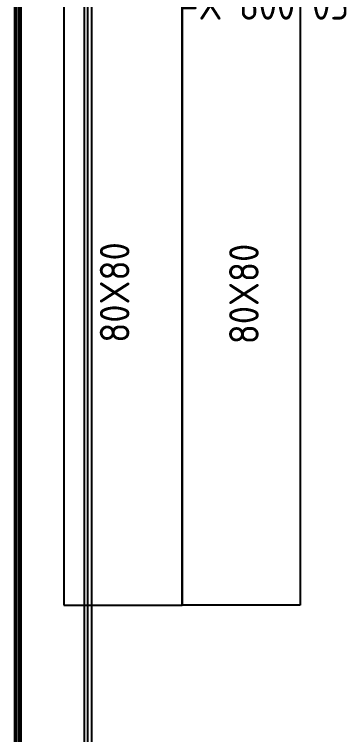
# Model space of a CAD drawing. Header units: millimetres. Extents: x 0 to 69574, y -5 to 41746.
# Drawn here: x 32787.6 to 33012.4, y 11031.6 to 11519.6 of the extents above; entities that cross this region are included whole.
import ezdxf
from ezdxf.enums import TextEntityAlignment as Align

# ---------------------------------------------------------------- set-up
doc = ezdxf.new("R2010")
doc.units = ezdxf.units.MM
doc.layers.add('! NO PLOT !', color=7, linetype='Continuous', true_color=0xff75dd, plot=False)
doc.layers.add('000-PI-Oprema', color=30, linetype='Continuous', lineweight=5)
for name, color, linetype in [('000-PI-ORMAR', 2, 'Continuous'), ('000-PI_TEXT', 7, 'Continuous'), ('002-PI-Kabelska kanalica', 150, 'Continuous')]:
    doc.layers.add(name, color=color, linetype=linetype)
doc.styles.add('PI0', font='isocpeur.ttf', dxfattribs={"width": 0.9})

# ---------------------------------------------------------------- blocks, each defined once
blk = doc.blocks.new('*U946')
at = {"layer": '002-PI-Kabelska kanalica'}
for p, q in [((-20, 1220), (60, 1220)), ((-20, -100), (-20, 1220)), ((60, -100), (60, 1220))]:
    blk.add_line(p, q, dxfattribs=at)
blk = doc.blocks.new('poveznica montaznih ploca 2100mm')
at = {"layer": '! NO PLOT !'}
for p, q in [((59565.54, 55740.77), (59565.54, 53837.74)), ((59570.54, 55742.17), (59570.54, 53847.74))]:
    blk.add_line(p, q, dxfattribs=at)
blk = doc.blocks.new('800mm bez ploce')
at = {"layer": '000-PI-ORMAR'}
for p, q in [((47920.01, 47274.57), (47920.01, 45290.07)), ((47921.51, 47274.57), (47921.51, 45290.07)), ((47921.52, 45290.07), (47921.52, 47274.57))]:
    blk.add_line(p, q, dxfattribs=at)
blk = doc.blocks.new('*U1225')
at = {"layer": '002-PI-Kabelska kanalica'}
for p, q in [((-20, 480), (60, 480)), ((-20, -100), (-20, 480)), ((60, -100), (60, 480))]:
    blk.add_line(p, q, dxfattribs=at)

msp = doc.modelspace()

# ---------------------------------------------------------------- linework, layer by layer
at = {"layer": '000-PI-ORMAR'}
for p, q in [((32790.552, 12761.404), (32790.552, 10776.904)), ((32792.052, 12761.404), (32792.052, 10776.904)), ((32792.064, 10776.904), (32792.064, 12761.404)), ((32837.052, 12709.404), (32837.052, 10819.404))]:
    msp.add_line(p, q, dxfattribs=at)

# ---------------------------------------------------------------- block references
at = {"layer": '! NO PLOT !'}
msp.add_blockref('poveznica montaznih ploca 2100mm', (-26730.675, -43031.862), dxfattribs=at)
at = {"rotation": 180}
msp.add_blockref('*U946', (32960.965, 12339.404), dxfattribs=at)
at = {"xscale": -1, "rotation": 180}
msp.add_blockref('*U1225', (32841.064, 11599.404), dxfattribs=at)
at = {"layer": '000-PI-Oprema', "ltscale": 0.25}
msp.add_blockref('800mm bez ploce', (-15132.372, -34513.162), dxfattribs=at)

# ---------------------------------------------------------------- texts
at = {"char_height": 20, "width": 16.78721, "attachment_point": 5, "rotation": 90, "style": 'PI0'}
for insert in [(32855.448, 11331.186), (32942.911, 11330.173)]:
    msp.add_mtext('{\\fISOCPEUR|b0|i0|c238|p34;8}0X{\\fISOCPEUR|b0|i0|c238|p34;8}0', dxfattribs=dict(at, insert=insert))
at = {"layer": '000-PI_TEXT', "style": 'PI0', "width": 0.9}
msp.add_text('-X 600 03', height=20, dxfattribs=at).set_placement((32899.905, 11510.059), align=Align.BOTTOM_LEFT)

doc.saveas('drawing.dxf')
